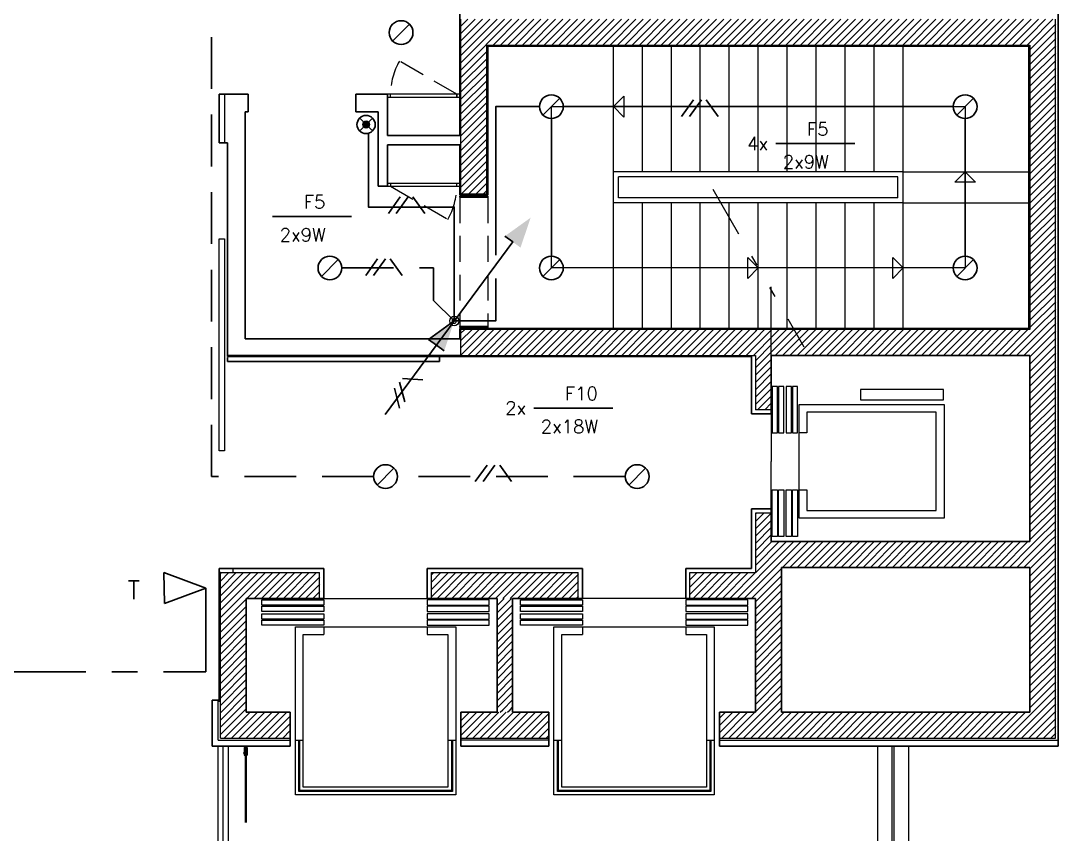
# Model space of a CAD drawing. Extents: x 21.2 to 81.9, y 10.7 to 70.
# Drawn here: x 71.82 to 81.85, y 51.03 to 58.9 of the extents above; entities that cross this region are included whole.
import ezdxf

# ---------------------------------------------------------------- set-up
doc = ezdxf.new("R2010")
doc.units = 0
doc.header["$MEASUREMENT"] = 0
for name, pattern in [('1st floor plan$0$Divide', [1.25, 0.5, -0.25, 0, -0.25, 0, -0.25]), ('1st floor plan$0$Hidden', [0.375, 0.25, -0.125]), ('Center', [2, 1.25, -0.25, 0.25, -0.25]), ('Dashed', [0.75, 0.5, -0.25]), ('Default', [0]), ('Solid', [0])]:
    doc.linetypes.add(name, pattern=pattern)
for name, color, linetype in [('1st floor plan$0$1FIN', 15, 'Continuous'), ('1st floor plan$0$2FIN', 7, 'Continuous'), ('1st floor plan$0$ESTR', 92, 'Continuous'), ('1st floor plan$0$Hatch', 15, 'Continuous'), ('IE003', 7, 'Continuous'), ('Xref_Plan', 7, 'Continuous')]:
    doc.layers.add(name, color=color, linetype=linetype)
doc.layers.add('1st floor plan$0$Partitions', color=7, linetype='Continuous', lineweight=30)
doc.layers.add('Illumination', color=30, linetype='Solid', lineweight=30)
doc.styles.add('Default', font='SIMPLEX.shx', dxfattribs={"height": 0.175})
doc.styles.add('Roman Simplex', font='romans', dxfattribs={"height": 1.5})

# ---------------------------------------------------------------- blocks, each defined once
blk = doc.blocks.new('3')
at = {"layer": 'Illumination', "color": 7}
for p, q in [((-49, -68), (66, 92)), ((28, -68), (143, 92)), ((304, -68), (189, 92))]:
    blk.add_line(p, q, dxfattribs=at)
blk = doc.blocks.new('Bola')
at = {"layer": 'IE003', "color": 7, "linetype": 'Default', "const_width": 0.2}
blk.add_lwpolyline([(-0.1, 0, 1), (0.1, 0, 1)], format="xyb", close=True, dxfattribs=at)
at = {"layer": 'IE003', "color": 7, "linetype": 'Default'}
blk.add_circle((0, 0), 0.2, dxfattribs=at)
blk = doc.blocks.new('*X18')
at = {"color": 0, "linetype": 'ByBlock'}
for p, q in [((1.136, 6.863), (1.329, 7.057)), ((1.136, 6.934), (1.259, 7.057)), ((1.136, 7.005), (1.188, 7.057)), ((1.136, 6.792), (1.386, 7.042)), ((1.136, 6.722), (1.386, 6.972)), ((1.136, 6.651), (1.386, 6.901)), ((1.136, 6.58), (1.386, 6.83)), ((1.136, 6.51), (1.386, 6.76)), ((1.136, 6.439), (1.386, 6.689)), ((1.136, 6.368), (1.386, 6.618)), ((1.136, 6.297), (1.386, 6.547)), ((1.136, 6.227), (1.386, 6.477)), ((1.136, 6.156), (1.386, 6.406)), ((1.136, 6.085), (1.386, 6.335)), ((1.136, 6.015), (1.386, 6.265)), ((1.136, 5.944), (1.386, 6.194)), ((1.136, 5.873), (1.386, 6.123)), ((1.136, 5.803), (1.386, 6.053)), ((1.136, 5.732), (1.386, 5.982)), ((1.136, 5.661), (1.386, 5.911)), ((1.136, 5.59), (1.386, 5.84)), ((1.136, 5.52), (1.386, 5.77)), ((1.136, 5.449), (1.386, 5.699)), ((1.136, 5.378), (1.386, 5.628)), ((1.136, 5.308), (1.386, 5.558)), ((1.136, 5.237), (1.386, 5.487)), ((1.136, 5.166), (1.386, 5.416)), ((1.197, 5.157), (1.386, 5.345)), ((1.268, 5.157), (1.386, 5.275)), ((1.339, 5.157), (1.386, 5.204))]:
    blk.add_line(p, q, dxfattribs=at)
blk = doc.blocks.new('*X20')
at = {"color": 0, "linetype": 'ByBlock'}
for p, q in [((-1.514, 6.264), (-1.271, 6.507)), ((-1.514, 6.334), (-1.342, 6.507)), ((-1.514, 6.405), (-1.413, 6.507)), ((-1.514, 6.476), (-1.483, 6.507)), ((-1.514, 6.193), (-1.264, 6.443)), ((-1.514, 6.122), (-1.264, 6.372)), ((-1.514, 6.052), (-1.264, 6.302)), ((-1.514, 5.981), (-1.264, 6.231)), ((-1.514, 5.91), (-1.264, 6.16)), ((-1.514, 5.84), (-1.264, 6.09)), ((-1.514, 5.769), (-1.264, 6.019)), ((-1.514, 5.698), (-1.264, 5.948)), ((-1.514, 5.627), (-1.264, 5.877)), ((-1.514, 5.557), (-1.264, 5.807)), ((-1.514, 5.486), (-1.264, 5.736)), ((-1.514, 5.415), (-1.264, 5.665)), ((-1.452, 5.407), (-1.264, 5.595)), ((-1.381, 5.407), (-1.264, 5.524)), ((-1.311, 5.407), (-1.264, 5.453))]:
    blk.add_line(p, q, dxfattribs=at)
blk = doc.blocks.new('*X47')
at = {"color": 0}
for p, q in [((54.055, -5.981), (54.153, -5.981)), ((53.955, -6.081), (54.167, -6.081)), ((54.005, -6.031), (54.203, -6.031)), ((53.855, -6.181), (54.067, -6.181)), ((53.905, -6.131), (54.117, -6.131)), ((53.755, -6.281), (53.967, -6.281)), ((53.805, -6.231), (54.017, -6.231)), ((53.655, -6.381), (53.867, -6.381)), ((53.705, -6.331), (53.917, -6.331)), ((53.555, -6.481), (53.767, -6.481)), ((53.605, -6.431), (53.817, -6.431)), ((53.455, -6.581), (53.667, -6.581)), ((53.505, -6.531), (53.717, -6.531)), ((53.355, -6.681), (53.567, -6.681)), ((53.405, -6.631), (53.617, -6.631)), ((53.347, -6.731), (53.382, -6.731)), ((53.382, -6.731), (53.517, -6.731)), ((53.397, -6.781), (53.432, -6.781)), ((53.432, -6.781), (53.467, -6.781))]:
    blk.add_line(p, q, dxfattribs=at)
blk = doc.blocks.new('*X23')
at = {"color": 0, "linetype": 'ByBlock'}
for p, q in [((-6.689, 6.321), (-6.254, 6.757)), ((-6.689, 6.392), (-6.324, 6.757)), ((-6.689, 6.463), (-6.395, 6.757)), ((-6.689, 6.533), (-6.466, 6.757)), ((-6.689, 6.604), (-6.537, 6.757)), ((-6.689, 6.675), (-6.607, 6.757)), ((-6.689, 6.746), (-6.678, 6.757)), ((-6.433, 6.507), (-6.183, 6.757)), ((-6.362, 6.507), (-6.112, 6.757)), ((-6.292, 6.507), (-6.042, 6.757)), ((-6.221, 6.507), (-5.971, 6.757)), ((-6.15, 6.507), (-5.9, 6.757)), ((-6.08, 6.507), (-5.83, 6.757)), ((-6.009, 6.507), (-5.759, 6.757)), ((-4.649, 6.523), (-4.415, 6.757)), ((-4.649, 6.594), (-4.486, 6.757)), ((-4.649, 6.664), (-4.557, 6.757)), ((-4.649, 6.735), (-4.627, 6.757)), ((-4.595, 6.507), (-4.345, 6.757)), ((-4.524, 6.507), (-4.274, 6.757)), ((-4.453, 6.507), (-4.203, 6.757)), ((-4.382, 6.507), (-4.132, 6.757)), ((-4.312, 6.507), (-4.062, 6.757)), ((-4.241, 6.507), (-3.991, 6.757)), ((-4.17, 6.507), (-3.92, 6.757)), ((-4.1, 6.507), (-3.85, 6.757)), ((-4.029, 6.507), (-3.779, 6.757)), ((-3.958, 6.507), (-3.708, 6.757)), ((-3.887, 6.507), (-3.637, 6.757)), ((-3.817, 6.507), (-3.567, 6.757)), ((-3.746, 6.507), (-3.496, 6.757)), ((-3.675, 6.507), (-3.425, 6.757)), ((-3.605, 6.507), (-3.355, 6.757)), ((-3.534, 6.507), (-3.284, 6.757)), ((-3.463, 6.507), (-3.229, 6.741)), ((-5.938, 6.507), (-5.729, 6.716)), ((-5.867, 6.507), (-5.729, 6.645)), ((-3.392, 6.507), (-3.229, 6.67)), ((-5.797, 6.507), (-5.729, 6.574)), ((-3.322, 6.507), (-3.229, 6.599)), ((-3.251, 6.507), (-3.229, 6.529)), ((-6.689, 6.251), (-6.439, 6.501)), ((-6.689, 6.18), (-6.439, 6.43)), ((-6.689, 6.109), (-6.439, 6.359)), ((-6.689, 6.039), (-6.439, 6.289)), ((-6.689, 5.968), (-6.439, 6.218)), ((-6.689, 5.897), (-6.439, 6.147)), ((-6.689, 5.826), (-6.439, 6.076)), ((-6.689, 5.756), (-6.439, 6.006)), ((-6.689, 5.685), (-6.439, 5.935)), ((-6.689, 5.614), (-6.439, 5.864)), ((-6.689, 5.544), (-6.439, 5.794)), ((-6.689, 5.473), (-6.439, 5.723)), ((-6.689, 5.402), (-6.439, 5.652)), ((-6.689, 5.331), (-6.439, 5.581)), ((-6.689, 5.261), (-6.439, 5.511)), ((-6.689, 5.19), (-6.439, 5.44)), ((-6.652, 5.157), (-6.402, 5.407)), ((-6.581, 5.157), (-6.331, 5.407)), ((-6.51, 5.157), (-6.26, 5.407)), ((-6.44, 5.157), (-6.19, 5.407)), ((-6.369, 5.157), (-6.119, 5.407)), ((-6.298, 5.157), (-6.048, 5.407)), ((-6.227, 5.157), (-6.014, 5.37)), ((-4.364, 5.394), (-4.351, 5.407)), ((-4.364, 5.323), (-4.28, 5.407)), ((-4.364, 5.252), (-4.21, 5.407)), ((-4.364, 5.182), (-4.139, 5.407)), ((-4.318, 5.157), (-4.068, 5.407)), ((-4.248, 5.157), (-3.998, 5.407)), ((-4.177, 5.157), (-3.927, 5.407)), ((-4.106, 5.157), (-3.856, 5.407)), ((-4.035, 5.157), (-3.785, 5.407)), ((-3.965, 5.157), (-3.715, 5.407)), ((-3.894, 5.157), (-3.644, 5.407)), ((-3.823, 5.157), (-3.573, 5.407)), ((-3.753, 5.157), (-3.514, 5.395)), ((-3.682, 5.157), (-3.514, 5.324)), ((-6.157, 5.157), (-6.014, 5.299)), ((-6.086, 5.157), (-6.014, 5.229)), ((-3.611, 5.157), (-3.514, 5.254)), ((-6.015, 5.157), (-6.014, 5.158)), ((-3.54, 5.157), (-3.514, 5.183))]:
    blk.add_line(p, q, dxfattribs=at)
blk = doc.blocks.new('*X19')
at = {"color": 0, "linetype": 'ByBlock'}
for p, q in [((-1.864, 5.207), (-1.664, 5.407)), ((-1.864, 5.277), (-1.735, 5.407)), ((-1.864, 5.348), (-1.805, 5.407)), ((-1.843, 5.157), (-1.593, 5.407)), ((-1.773, 5.157), (-1.523, 5.407)), ((-1.702, 5.157), (-1.452, 5.407)), ((-1.631, 5.157), (-1.381, 5.407)), ((-1.561, 5.157), (-1.311, 5.407)), ((-1.49, 5.157), (-1.24, 5.407)), ((-1.419, 5.157), (-1.169, 5.407)), ((-1.348, 5.157), (-1.098, 5.407)), ((-1.278, 5.157), (-1.028, 5.407)), ((-1.207, 5.157), (-0.957, 5.407)), ((-1.136, 5.157), (-0.886, 5.407)), ((-1.066, 5.157), (-0.816, 5.407)), ((-0.995, 5.157), (-0.745, 5.407)), ((-0.924, 5.157), (-0.674, 5.407)), ((-0.853, 5.157), (-0.603, 5.407)), ((-0.783, 5.157), (-0.533, 5.407)), ((-0.712, 5.157), (-0.462, 5.407)), ((-0.641, 5.157), (-0.391, 5.407)), ((-0.571, 5.157), (-0.321, 5.407)), ((-0.5, 5.157), (-0.25, 5.407)), ((-0.429, 5.157), (-0.179, 5.407)), ((-0.358, 5.157), (-0.108, 5.407)), ((-0.288, 5.157), (-0.038, 5.407)), ((-0.217, 5.157), (0.033, 5.407)), ((-0.146, 5.157), (0.104, 5.407)), ((-0.076, 5.157), (0.174, 5.407)), ((-0.005, 5.157), (0.245, 5.407)), ((0.066, 5.157), (0.316, 5.407)), ((0.137, 5.157), (0.387, 5.407)), ((0.207, 5.157), (0.457, 5.407)), ((0.278, 5.157), (0.528, 5.407)), ((0.349, 5.157), (0.599, 5.407)), ((0.419, 5.157), (0.669, 5.407)), ((0.49, 5.157), (0.74, 5.407)), ((0.561, 5.157), (0.811, 5.407)), ((0.632, 5.157), (0.882, 5.407)), ((0.702, 5.157), (0.952, 5.407)), ((0.773, 5.157), (1.023, 5.407)), ((0.844, 5.157), (1.094, 5.407)), ((0.914, 5.157), (1.136, 5.378)), ((0.985, 5.157), (1.136, 5.308)), ((1.056, 5.157), (1.136, 5.237)), ((1.126, 5.157), (1.136, 5.166))]:
    blk.add_line(p, q, dxfattribs=at)
blk = doc.blocks.new('*X15')
at = {"color": 0, "linetype": 'ByBlock'}
for p, q in [((-4.364, 11.616), (-3.874, 12.107)), ((-4.364, 11.687), (-3.944, 12.107)), ((-4.364, 11.758), (-4.015, 12.107)), ((-4.364, 11.828), (-4.086, 12.107)), ((-4.364, 11.899), (-4.156, 12.107)), ((-4.364, 11.97), (-4.227, 12.107)), ((-4.364, 12.04), (-4.298, 12.107)), ((-4.053, 11.857), (-3.803, 12.107)), ((-3.982, 11.857), (-3.732, 12.107)), ((-3.911, 11.857), (-3.661, 12.107)), ((-3.841, 11.857), (-3.591, 12.107)), ((-3.77, 11.857), (-3.52, 12.107)), ((-3.699, 11.857), (-3.449, 12.107)), ((-3.629, 11.857), (-3.379, 12.107)), ((-3.558, 11.857), (-3.308, 12.107)), ((-3.487, 11.857), (-3.237, 12.107)), ((-3.417, 11.857), (-3.167, 12.107)), ((-3.346, 11.857), (-3.096, 12.107)), ((-3.275, 11.857), (-3.025, 12.107)), ((-3.204, 11.857), (-2.954, 12.107)), ((-3.134, 11.857), (-2.884, 12.107)), ((-3.063, 11.857), (-2.813, 12.107)), ((-2.992, 11.857), (-2.742, 12.107)), ((-2.922, 11.857), (-2.672, 12.107)), ((-2.851, 11.857), (-2.601, 12.107)), ((-2.78, 11.857), (-2.53, 12.107)), ((-2.709, 11.857), (-2.459, 12.107)), ((-2.639, 11.857), (-2.389, 12.107)), ((-2.568, 11.857), (-2.318, 12.107)), ((-2.497, 11.857), (-2.247, 12.107)), ((-2.427, 11.857), (-2.177, 12.107)), ((-2.356, 11.857), (-2.106, 12.107)), ((-2.285, 11.857), (-2.035, 12.107)), ((-2.214, 11.857), (-1.964, 12.107)), ((-2.144, 11.857), (-1.894, 12.107)), ((-2.073, 11.857), (-1.823, 12.107)), ((-2.002, 11.857), (-1.752, 12.107)), ((-1.932, 11.857), (-1.682, 12.107)), ((-1.861, 11.857), (-1.611, 12.107)), ((-1.79, 11.857), (-1.54, 12.107)), ((-1.719, 11.857), (-1.469, 12.107)), ((-1.649, 11.857), (-1.399, 12.107)), ((-1.578, 11.857), (-1.328, 12.107)), ((-1.507, 11.857), (-1.257, 12.107)), ((-1.437, 11.857), (-1.187, 12.107)), ((-1.366, 11.857), (-1.116, 12.107)), ((-1.295, 11.857), (-1.045, 12.107)), ((-1.224, 11.857), (-0.974, 12.107)), ((-1.154, 11.857), (-0.904, 12.107)), ((-1.083, 11.857), (-0.833, 12.107)), ((-1.012, 11.857), (-0.762, 12.107)), ((-0.942, 11.857), (-0.692, 12.107)), ((-0.871, 11.857), (-0.621, 12.107)), ((-0.8, 11.857), (-0.55, 12.107)), ((-0.73, 11.857), (-0.48, 12.107)), ((-0.659, 11.857), (-0.409, 12.107)), ((-0.588, 11.857), (-0.338, 12.107)), ((-0.517, 11.857), (-0.267, 12.107)), ((-0.447, 11.857), (-0.197, 12.107)), ((-0.376, 11.857), (-0.126, 12.107)), ((-0.305, 11.857), (-0.055, 12.107)), ((-0.235, 11.857), (0.015, 12.107)), ((-0.164, 11.857), (0.086, 12.107)), ((-0.093, 11.857), (0.157, 12.107)), ((-0.022, 11.857), (0.228, 12.107)), ((0.048, 11.857), (0.298, 12.107)), ((0.119, 11.857), (0.369, 12.107)), ((0.19, 11.857), (0.44, 12.107)), ((0.26, 11.857), (0.51, 12.107)), ((0.331, 11.857), (0.581, 12.107)), ((0.402, 11.857), (0.652, 12.107)), ((0.473, 11.857), (0.723, 12.107)), ((0.543, 11.857), (0.793, 12.107)), ((0.614, 11.857), (0.864, 12.107)), ((0.685, 11.857), (0.935, 12.107)), ((0.755, 11.857), (1.005, 12.107)), ((0.826, 11.857), (1.076, 12.107)), ((0.897, 11.857), (1.136, 12.096)), ((0.968, 11.857), (1.136, 12.025)), ((1.038, 11.857), (1.136, 11.954)), ((1.109, 11.857), (1.136, 11.884)), ((-4.364, 11.545), (-4.114, 11.795)), ((-4.364, 11.475), (-4.114, 11.725)), ((-4.364, 11.404), (-4.114, 11.654)), ((-4.364, 11.333), (-4.114, 11.583)), ((-4.364, 11.263), (-4.114, 11.513)), ((-4.364, 11.192), (-4.114, 11.442)), ((-4.364, 11.121), (-4.114, 11.371)), ((-4.364, 11.051), (-4.114, 11.301)), ((-4.364, 10.98), (-4.114, 11.23)), ((-4.364, 10.909), (-4.114, 11.159)), ((-4.364, 10.838), (-4.114, 11.088)), ((-4.364, 10.768), (-4.114, 11.018)), ((-4.364, 10.697), (-4.114, 10.947)), ((-4.364, 10.626), (-4.114, 10.876)), ((-4.364, 10.556), (-4.114, 10.806)), ((-4.364, 10.485), (-4.114, 10.735)), ((-4.362, 10.417), (-4.114, 10.664)), ((-4.291, 10.417), (-4.114, 10.593)), ((-4.22, 10.417), (-4.114, 10.523)), ((-4.149, 10.417), (-4.114, 10.452))]:
    blk.add_line(p, q, dxfattribs=at)
blk = doc.blocks.new('*X13')
at = {"color": 0, "linetype": 'ByBlock'}
for p, q in [((-4.364, 8.858), (-4.116, 9.107)), ((-4.364, 8.929), (-4.187, 9.107)), ((-4.364, 9), (-4.257, 9.107)), ((-4.364, 9.071), (-4.328, 9.107)), ((-4.295, 8.857), (-4.045, 9.107)), ((-4.224, 8.857), (-3.974, 9.107)), ((-4.154, 8.857), (-3.904, 9.107)), ((-4.083, 8.857), (-3.833, 9.107)), ((-4.012, 8.857), (-3.762, 9.107)), ((-3.942, 8.857), (-3.692, 9.107)), ((-3.871, 8.857), (-3.621, 9.107)), ((-3.8, 8.857), (-3.55, 9.107)), ((-3.73, 8.857), (-3.48, 9.107)), ((-3.659, 8.857), (-3.409, 9.107)), ((-3.588, 8.857), (-3.338, 9.107)), ((-3.517, 8.857), (-3.267, 9.107)), ((-3.447, 8.857), (-3.197, 9.107)), ((-3.376, 8.857), (-3.126, 9.107)), ((-3.305, 8.857), (-3.055, 9.107)), ((-3.235, 8.857), (-2.985, 9.107)), ((-3.164, 8.857), (-2.914, 9.107)), ((-3.093, 8.857), (-2.843, 9.107)), ((-3.022, 8.857), (-2.772, 9.107)), ((-2.952, 8.857), (-2.702, 9.107)), ((-2.881, 8.857), (-2.631, 9.107)), ((-2.81, 8.857), (-2.56, 9.107)), ((-2.74, 8.857), (-2.49, 9.107)), ((-2.669, 8.857), (-2.419, 9.107)), ((-2.598, 8.857), (-2.348, 9.107)), ((-2.527, 8.857), (-2.277, 9.107)), ((-2.457, 8.857), (-2.207, 9.107)), ((-2.386, 8.857), (-2.136, 9.107)), ((-2.315, 8.857), (-2.065, 9.107)), ((-2.245, 8.857), (-1.995, 9.107)), ((-2.174, 8.857), (-1.924, 9.107)), ((-2.103, 8.857), (-1.853, 9.107)), ((-2.032, 8.857), (-1.782, 9.107)), ((-1.962, 8.857), (-1.712, 9.107)), ((-1.891, 8.857), (-1.641, 9.107)), ((-1.82, 8.857), (-1.57, 9.107)), ((-1.75, 8.857), (-1.514, 9.092)), ((-1.679, 8.857), (-1.514, 9.021)), ((-1.608, 8.857), (-1.514, 8.951)), ((-1.537, 8.857), (-1.514, 8.88))]:
    blk.add_line(p, q, dxfattribs=at)
blk = doc.blocks.new('*X16')
at = {"color": 0, "linetype": 'ByBlock'}
for p, q in [((1.136, 11.884), (1.359, 12.107)), ((1.136, 11.954), (1.288, 12.107)), ((1.136, 12.025), (1.218, 12.107)), ((1.136, 12.096), (1.147, 12.107)), ((1.136, 11.813), (1.386, 12.063)), ((1.136, 11.742), (1.386, 11.992)), ((1.136, 11.671), (1.386, 11.921)), ((1.136, 11.601), (1.386, 11.851)), ((1.136, 11.53), (1.386, 11.78)), ((1.136, 11.459), (1.386, 11.709)), ((1.136, 11.389), (1.386, 11.639)), ((1.136, 11.318), (1.386, 11.568)), ((1.136, 11.247), (1.386, 11.497)), ((1.136, 11.177), (1.386, 11.427)), ((1.136, 11.106), (1.386, 11.356)), ((1.136, 11.035), (1.386, 11.285)), ((1.136, 10.964), (1.386, 11.214)), ((1.136, 10.894), (1.386, 11.144)), ((1.136, 10.823), (1.386, 11.073)), ((1.136, 10.752), (1.386, 11.002)), ((1.136, 10.682), (1.386, 10.932)), ((1.136, 10.611), (1.386, 10.861)), ((1.136, 10.54), (1.386, 10.79)), ((1.136, 10.469), (1.386, 10.719)), ((1.136, 10.399), (1.386, 10.649)), ((1.136, 10.328), (1.386, 10.578)), ((1.136, 10.257), (1.386, 10.507)), ((1.136, 10.187), (1.386, 10.437)), ((1.136, 10.116), (1.386, 10.366)), ((1.136, 10.045), (1.386, 10.295)), ((1.136, 9.974), (1.386, 10.224)), ((1.136, 9.904), (1.386, 10.154)), ((1.136, 9.833), (1.386, 10.083)), ((1.136, 9.762), (1.386, 10.012)), ((1.136, 9.692), (1.386, 9.942)), ((1.136, 9.621), (1.386, 9.871)), ((1.136, 9.55), (1.386, 9.8)), ((1.136, 9.479), (1.386, 9.729)), ((1.136, 9.409), (1.386, 9.659)), ((1.136, 9.338), (1.386, 9.588)), ((1.136, 9.267), (1.386, 9.517)), ((1.136, 9.197), (1.386, 9.447)), ((1.136, 9.126), (1.386, 9.376)), ((1.197, 9.117), (1.386, 9.305)), ((1.268, 9.117), (1.386, 9.234)), ((1.339, 9.117), (1.386, 9.164))]:
    blk.add_line(p, q, dxfattribs=at)
blk = doc.blocks.new('*X14')
at = {"color": 0, "linetype": 'ByBlock'}
for p, q in [((-1.364, 8.889), (-1.146, 9.107)), ((-1.364, 8.959), (-1.217, 9.107)), ((-1.364, 9.03), (-1.287, 9.107)), ((-1.364, 9.101), (-1.358, 9.107)), ((-1.325, 8.857), (-1.075, 9.107)), ((-1.255, 8.857), (-1.005, 9.107)), ((-1.184, 8.857), (-0.934, 9.107)), ((-1.113, 8.857), (-0.863, 9.107)), ((-1.042, 8.857), (-0.792, 9.107)), ((-0.972, 8.857), (-0.722, 9.107)), ((-0.901, 8.857), (-0.651, 9.107)), ((-0.83, 8.857), (-0.58, 9.107)), ((-0.76, 8.857), (-0.51, 9.107)), ((-0.689, 8.857), (-0.439, 9.107)), ((-0.618, 8.857), (-0.368, 9.107)), ((-0.548, 8.857), (-0.298, 9.107)), ((-0.477, 8.857), (-0.227, 9.107)), ((-0.406, 8.857), (-0.156, 9.107)), ((-0.335, 8.857), (-0.085, 9.107)), ((-0.265, 8.857), (-0.015, 9.107)), ((-0.194, 8.857), (0.056, 9.107)), ((-0.123, 8.857), (0.127, 9.107)), ((-0.053, 8.857), (0.197, 9.107)), ((0.018, 8.857), (0.268, 9.107)), ((0.089, 8.857), (0.339, 9.107)), ((0.16, 8.857), (0.41, 9.107)), ((0.23, 8.857), (0.48, 9.107)), ((0.301, 8.857), (0.551, 9.107)), ((0.372, 8.857), (0.622, 9.107)), ((0.442, 8.857), (0.692, 9.107)), ((0.513, 8.857), (0.763, 9.107)), ((0.584, 8.857), (0.834, 9.107)), ((0.655, 8.857), (0.905, 9.107)), ((0.725, 8.857), (0.975, 9.107)), ((0.796, 8.857), (1.046, 9.107)), ((0.867, 8.857), (1.117, 9.107)), ((0.937, 8.857), (1.136, 9.055)), ((1.008, 8.857), (1.136, 8.984)), ((1.079, 8.857), (1.136, 8.914))]:
    blk.add_line(p, q, dxfattribs=at)
blk = doc.blocks.new('*X22')
at = {"color": 0, "linetype": 'ByBlock'}
for p, q in [((-1.264, 6.867), (-1.075, 7.057)), ((-1.264, 6.938), (-1.145, 7.057)), ((-1.264, 7.009), (-1.216, 7.057)), ((-1.254, 6.807), (-1.004, 7.057)), ((-1.183, 6.807), (-0.933, 7.057)), ((-1.113, 6.807), (-0.863, 7.057)), ((-1.042, 6.807), (-0.792, 7.057)), ((-0.971, 6.807), (-0.721, 7.057)), ((-0.9, 6.807), (-0.65, 7.057)), ((-0.83, 6.807), (-0.58, 7.057)), ((-0.759, 6.807), (-0.509, 7.057)), ((-0.688, 6.807), (-0.438, 7.057)), ((-0.618, 6.807), (-0.368, 7.057)), ((-0.547, 6.807), (-0.297, 7.057)), ((-0.476, 6.807), (-0.226, 7.057)), ((-0.405, 6.807), (-0.155, 7.057)), ((-0.335, 6.807), (-0.085, 7.057)), ((-0.264, 6.807), (-0.014, 7.057)), ((-0.193, 6.807), (0.057, 7.057)), ((-0.123, 6.807), (0.127, 7.057)), ((-0.052, 6.807), (0.198, 7.057)), ((0.019, 6.807), (0.269, 7.057)), ((0.089, 6.807), (0.339, 7.057)), ((0.16, 6.807), (0.41, 7.057)), ((0.231, 6.807), (0.481, 7.057)), ((0.302, 6.807), (0.552, 7.057)), ((0.372, 6.807), (0.622, 7.057)), ((0.443, 6.807), (0.693, 7.057)), ((0.514, 6.807), (0.764, 7.057)), ((0.584, 6.807), (0.834, 7.057)), ((0.655, 6.807), (0.905, 7.057)), ((0.726, 6.807), (0.976, 7.057)), ((0.797, 6.807), (1.047, 7.057)), ((0.867, 6.807), (1.117, 7.057)), ((0.938, 6.807), (1.136, 7.005)), ((1.009, 6.807), (1.136, 6.934)), ((1.079, 6.807), (1.136, 6.863))]:
    blk.add_line(p, q, dxfattribs=at)
blk = doc.blocks.new('*X21')
at = {"color": 0, "linetype": 'ByBlock'}
for p, q in [((-1.514, 7.183), (-1.365, 7.332)), ((-1.514, 7.254), (-1.436, 7.332)), ((-1.514, 7.324), (-1.507, 7.332)), ((-1.514, 7.112), (-1.364, 7.262)), ((-1.514, 7.042), (-1.364, 7.192)), ((-1.514, 6.971), (-1.364, 7.121)), ((-1.514, 6.9), (-1.358, 7.057)), ((-1.514, 6.829), (-1.287, 7.057)), ((-1.695, 6.507), (-1.264, 6.938)), ((-1.514, 6.759), (-1.264, 7.009)), ((-1.625, 6.507), (-1.264, 6.867)), ((-2.149, 6.548), (-1.94, 6.757)), ((-2.149, 6.619), (-2.011, 6.757)), ((-2.149, 6.689), (-2.082, 6.757)), ((-2.12, 6.507), (-1.87, 6.757)), ((-2.049, 6.507), (-1.799, 6.757)), ((-1.978, 6.507), (-1.728, 6.757)), ((-1.908, 6.507), (-1.658, 6.757)), ((-1.837, 6.507), (-1.587, 6.757)), ((-1.766, 6.507), (-1.516, 6.757)), ((-1.554, 6.507), (-1.264, 6.797)), ((-1.483, 6.507), (-1.264, 6.726)), ((-1.413, 6.507), (-1.264, 6.655)), ((-1.342, 6.507), (-1.264, 6.584)), ((-1.271, 6.507), (-1.264, 6.514))]:
    blk.add_line(p, q, dxfattribs=at)
blk = doc.blocks.new('*X12')
at = {"color": 0, "linetype": 'ByBlock'}
for p, q in [((-1.514, 9.021), (-1.429, 9.107)), ((-1.514, 9.092), (-1.5, 9.107)), ((-1.514, 8.951), (-1.364, 9.101)), ((-1.514, 8.88), (-1.364, 9.03)), ((-1.514, 8.809), (-1.364, 8.959)), ((-1.514, 8.739), (-1.364, 8.889)), ((-1.514, 8.668), (-1.364, 8.818)), ((-1.514, 8.597), (-1.364, 8.747)), ((-1.514, 8.527), (-1.364, 8.677)), ((-1.514, 8.456), (-1.364, 8.606)), ((-1.514, 8.385), (-1.364, 8.535)), ((-1.497, 8.332), (-1.364, 8.464)), ((-1.426, 8.332), (-1.364, 8.394))]:
    blk.add_line(p, q, dxfattribs=at)
blk = doc.blocks.new('*X17')
at = {"color": 0, "linetype": 'ByBlock'}
for p, q in [((1.136, 8.914), (1.339, 9.117)), ((1.136, 8.984), (1.268, 9.117)), ((1.136, 9.055), (1.197, 9.117)), ((1.136, 8.843), (1.386, 9.093)), ((1.136, 8.772), (1.386, 9.022)), ((1.136, 8.702), (1.386, 8.952)), ((1.136, 8.631), (1.386, 8.881)), ((1.136, 8.56), (1.386, 8.81)), ((1.136, 8.49), (1.386, 8.74)), ((1.136, 8.419), (1.386, 8.669)), ((1.136, 8.348), (1.386, 8.598)), ((1.136, 8.277), (1.386, 8.527)), ((1.136, 8.207), (1.386, 8.457)), ((1.136, 8.136), (1.386, 8.386)), ((1.136, 8.065), (1.386, 8.315)), ((1.136, 7.995), (1.386, 8.245)), ((1.136, 7.924), (1.386, 8.174)), ((1.136, 7.853), (1.386, 8.103)), ((1.136, 7.782), (1.386, 8.032)), ((1.136, 7.712), (1.386, 7.962)), ((1.136, 7.641), (1.386, 7.891)), ((1.136, 7.57), (1.386, 7.82)), ((1.136, 7.5), (1.386, 7.75)), ((1.136, 7.429), (1.386, 7.679)), ((1.136, 7.358), (1.386, 7.608)), ((1.136, 7.287), (1.386, 7.537)), ((1.136, 7.217), (1.386, 7.467)), ((1.136, 7.146), (1.386, 7.396)), ((1.136, 7.075), (1.386, 7.325)), ((1.188, 7.057), (1.386, 7.255)), ((1.259, 7.057), (1.386, 7.184)), ((1.329, 7.057), (1.386, 7.113))]:
    blk.add_line(p, q, dxfattribs=at)
blk = doc.blocks.new('1st floor plan')
at = {"layer": '1st floor plan$0$1FIN', "linetype": '1st floor plan$0$Hidden'}
for p, q in [((76.036, 58.187), (75.482, 58.507)), ((75.396, 57.297), (75.951, 56.977)), ((76.066, 57.192), (76.066, 55.942)), ((76.336, 57.192), (76.336, 55.942))]:
    blk.add_line(p, q, dxfattribs=at)
at = {"layer": '1st floor plan$0$1FIN'}
for p, q in [((76.336, 57.212), (76.066, 57.212)), ((76.336, 57.202), (76.066, 57.202)), ((76.336, 55.932), (76.066, 55.932)), ((76.336, 55.922), (76.066, 55.922)), ((74.151, 53.247), (74.151, 53.297)), ((74.151, 53.297), (74.751, 53.297)), ((74.751, 53.297), (74.751, 53.247)), ((75.751, 53.297), (75.751, 53.247)), ((76.351, 53.297), (75.751, 53.297)), ((76.351, 53.247), (76.351, 53.297)), ((76.651, 53.247), (76.651, 53.297)), ((76.651, 53.297), (77.251, 53.297)), ((77.251, 53.297), (77.251, 53.247)), ((78.251, 53.297), (78.251, 53.247)), ((78.851, 53.297), (78.251, 53.297)), ((78.851, 53.247), (78.851, 53.297)), ((74.751, 53.247), (74.151, 53.247)), ((74.151, 53.187), (74.151, 53.237)), ((74.151, 53.237), (74.751, 53.237)), ((74.751, 53.187), (74.151, 53.187)), ((74.151, 53.112), (74.151, 53.162)), ((74.151, 53.162), (74.751, 53.162)), ((74.751, 53.237), (74.751, 53.187)), ((74.751, 53.162), (74.751, 53.112)), ((75.751, 53.247), (76.351, 53.247)), ((75.751, 53.237), (75.751, 53.187)), ((76.351, 53.237), (75.751, 53.237)), ((75.751, 53.187), (76.351, 53.187)), ((75.751, 53.162), (75.751, 53.112)), ((76.351, 53.162), (75.751, 53.162)), ((76.351, 53.187), (76.351, 53.237)), ((76.351, 53.112), (76.351, 53.162)), ((77.251, 53.247), (76.651, 53.247)), ((76.651, 53.237), (77.251, 53.237)), ((76.651, 53.187), (76.651, 53.237)), ((77.251, 53.187), (76.651, 53.187)), ((76.651, 53.162), (77.251, 53.162)), ((76.651, 53.112), (76.651, 53.162)), ((77.251, 53.237), (77.251, 53.187)), ((77.251, 53.162), (77.251, 53.112)), ((78.251, 53.247), (78.851, 53.247)), ((78.251, 53.237), (78.251, 53.187)), ((78.851, 53.237), (78.251, 53.237)), ((78.251, 53.187), (78.851, 53.187)), ((78.251, 53.162), (78.251, 53.112)), ((78.851, 53.162), (78.251, 53.162)), ((78.851, 53.187), (78.851, 53.237)), ((78.851, 53.112), (78.851, 53.162)), ((74.751, 53.112), (74.151, 53.112)), ((74.151, 53.052), (74.151, 53.102)), ((74.151, 53.102), (74.751, 53.102)), ((74.751, 53.102), (74.751, 53.052)), ((75.751, 53.112), (76.351, 53.112)), ((75.751, 53.102), (75.751, 53.052)), ((76.351, 53.102), (75.751, 53.102)), ((76.351, 53.052), (76.351, 53.102)), ((77.251, 53.112), (76.651, 53.112)), ((76.651, 53.102), (77.251, 53.102)), ((76.651, 53.052), (76.651, 53.102)), ((77.251, 53.102), (77.251, 53.052)), ((78.251, 53.112), (78.851, 53.112)), ((78.251, 53.102), (78.251, 53.052)), ((78.851, 53.102), (78.251, 53.102)), ((78.851, 53.052), (78.851, 53.102)), ((74.751, 53.052), (74.151, 53.052)), ((75.751, 53.052), (76.351, 53.052)), ((77.251, 53.052), (76.651, 53.052)), ((78.251, 53.052), (78.851, 53.052)), ((74.509, 51.445), (74.509, 51.937)), ((74.519, 51.455), (74.519, 51.937)), ((75.984, 51.937), (75.984, 51.455)), ((75.994, 51.937), (75.994, 51.445)), ((77.009, 51.445), (77.009, 51.937)), ((77.019, 51.455), (77.019, 51.937)), ((78.484, 51.937), (78.484, 51.455)), ((78.494, 51.937), (78.494, 51.445)), ((75.994, 51.445), (74.509, 51.445)), ((75.984, 51.455), (74.519, 51.455)), ((78.494, 51.445), (77.009, 51.445)), ((78.484, 51.455), (77.019, 51.455))]:
    blk.add_line(p, q, dxfattribs=at)
at = {"layer": '1st floor plan$0$1FIN', "linetype": '1st floor plan$0$Hidden'}
for centre, start, end in [((76.036, 58.187), 150, 180), ((75.396, 57.297), 330, 360)]:
    blk.add_arc(centre, 0.64, start, end, dxfattribs=at)
at = {"layer": '1st floor plan$0$2FIN'}
for p, q in [((77.551, 57.437), (77.551, 58.652)), ((77.831, 57.437), (77.831, 58.652)), ((78.111, 57.437), (78.111, 58.652)), ((78.391, 57.437), (78.391, 58.652)), ((78.671, 57.437), (78.671, 58.652)), ((78.951, 57.437), (78.951, 58.652)), ((79.231, 57.437), (79.231, 58.652)), ((79.511, 57.437), (79.511, 58.652)), ((79.791, 57.437), (79.791, 58.652)), ((80.071, 57.437), (80.071, 58.652)), ((80.351, 57.437), (80.351, 58.652)), ((73.791, 58.187), (73.791, 57.726)), ((76.066, 58.187), (75.366, 58.187)), ((75.396, 58.157), (75.396, 58.187)), ((76.036, 58.157), (76.036, 58.187)), ((76.036, 58.187), (76.036, 58.157)), ((76.066, 58.157), (75.366, 58.157)), ((77.551, 58.067), (77.651, 58.167)), ((77.651, 58.167), (77.651, 57.967)), ((77.551, 58.067), (77.651, 57.967)), ((80.351, 57.437), (77.551, 57.437)), ((77.551, 55.922), (77.551, 57.437)), ((80.301, 57.387), (77.601, 57.387)), ((77.601, 57.187), (77.601, 57.387)), ((80.301, 57.187), (80.301, 57.387)), ((80.351, 57.437), (81.566, 57.437)), ((80.351, 57.137), (80.351, 57.437)), ((80.951, 57.437), (80.851, 57.337)), ((80.951, 57.437), (81.051, 57.337)), ((75.366, 57.327), (76.066, 57.327)), ((75.366, 57.297), (76.066, 57.297)), ((75.396, 57.327), (75.396, 57.297)), ((76.036, 57.297), (76.036, 57.327)), ((81.051, 57.337), (80.851, 57.337)), ((80.301, 57.187), (77.601, 57.187)), ((80.351, 57.137), (77.551, 57.137)), ((77.831, 55.922), (77.831, 57.137)), ((78.111, 55.922), (78.111, 57.137)), ((78.391, 55.922), (78.391, 57.137)), ((78.671, 55.922), (78.671, 57.137)), ((78.951, 55.922), (78.951, 57.137)), ((79.231, 55.922), (79.231, 57.137)), ((79.511, 55.922), (79.511, 57.137)), ((79.791, 55.922), (79.791, 57.137)), ((80.071, 55.922), (80.071, 57.137)), ((80.351, 55.922), (80.351, 57.137)), ((80.351, 57.137), (81.566, 57.137)), ((78.951, 56.507), (78.851, 56.607)), ((78.851, 56.407), (78.851, 56.607)), ((80.351, 56.507), (80.251, 56.607)), ((80.251, 56.407), (80.251, 56.607)), ((78.951, 56.507), (78.851, 56.407)), ((80.351, 56.507), (80.251, 56.407)), ((79.076, 55.662), (79.076, 56.326)), ((73.821, 55.652), (75.871, 55.652)), ((76.076, 55.662), (73.831, 55.662)), ((78.886, 55.652), (78.886, 55.662)), ((80.741, 55.332), (79.941, 55.332)), ((79.941, 55.332), (79.941, 55.232)), ((80.741, 55.232), (80.741, 55.332)), ((79.941, 55.232), (80.741, 55.232)), ((79.076, 55.097), (79.076, 54.637)), ((79.076, 54.177), (79.076, 54.637)), ((73.751, 53.562), (73.741, 53.562)), ((73.876, 53.562), (73.876, 53.602)), ((74.751, 53.312), (75.751, 53.312)), ((78.251, 53.312), (77.251, 53.312)), ((74.476, 53.037), (76.026, 53.037)), ((74.476, 51.412), (74.476, 53.037)), ((74.551, 52.962), (74.751, 52.962)), ((74.551, 51.487), (74.551, 52.962)), ((74.751, 53.037), (74.751, 52.962)), ((75.751, 53.037), (75.751, 52.962)), ((75.751, 52.962), (75.951, 52.962)), ((75.951, 52.962), (75.951, 51.487)), ((76.026, 53.037), (76.026, 51.412)), ((76.976, 53.037), (78.526, 53.037)), ((76.976, 51.412), (76.976, 53.037)), ((77.051, 51.487), (77.051, 52.962)), ((77.051, 52.962), (77.251, 52.962)), ((77.251, 53.037), (77.251, 52.962)), ((78.251, 53.037), (78.251, 52.962)), ((78.251, 52.962), (78.451, 52.962)), ((78.451, 52.962), (78.451, 51.487)), ((78.526, 53.037), (78.526, 51.412)), ((73.731, 51.942), (73.731, 52.327)), ((73.731, 52.317), (73.751, 52.317)), ((73.741, 52.327), (73.751, 52.327)), ((73.726, 51.882), (73.726, 43.592)), ((73.731, 51.942), (74.426, 51.942)), ((73.776, 51.882), (73.776, 43.592)), ((73.826, 51.882), (73.826, 43.592)), ((73.981, 51.872), (73.981, 51.797)), ((73.981, 51.872), (74.011, 51.872)), ((73.991, 51.862), (73.991, 51.146)), ((73.991, 51.862), (74.001, 51.862)), ((74.001, 51.862), (74.001, 51.146)), ((74.011, 51.872), (74.011, 51.797)), ((74.551, 51.937), (74.476, 51.937)), ((76.026, 51.937), (75.951, 51.937)), ((76.926, 51.942), (76.076, 51.942)), ((77.051, 51.937), (76.976, 51.937)), ((78.526, 51.937), (78.451, 51.937)), ((78.576, 51.942), (81.851, 51.942)), ((80.106, 43.592), (80.106, 51.882)), ((80.246, 43.592), (80.246, 51.882)), ((80.266, 43.592), (80.266, 51.882)), ((80.406, 43.592), (80.406, 51.882)), ((73.973, 51.82), (74.018, 51.82)), ((73.981, 51.797), (73.991, 51.797)), ((74.001, 51.797), (74.011, 51.797)), ((75.951, 51.487), (74.551, 51.487)), ((78.451, 51.487), (77.051, 51.487)), ((76.026, 51.412), (74.476, 51.412)), ((78.526, 51.412), (76.976, 51.412))]:
    blk.add_line(p, q, dxfattribs=at)
at = {"layer": '1st floor plan$0$2FIN', "linetype": '1st floor plan$0$Divide'}
blk.add_line((78.511, 57.27), (79.392, 55.744), dxfattribs=at)
at = {"layer": '1st floor plan$0$2FIN'}
for points in [[(76.951, 58.067), (80.951, 58.067), (80.951, 56.507), (76.951, 56.507)], [(73.741, 54.739), (73.741, 56.789), (73.791, 56.789), (73.791, 54.739)]]:
    blk.add_lwpolyline(points, close=True, dxfattribs=at)
for points in [[(79.137, 55.362), (79.087, 55.362), (79.087, 54.912), (79.137, 54.912), (79.137, 55.362)], [(79.197, 55.362), (79.147, 55.362), (79.147, 54.912), (79.197, 54.912), (79.197, 55.362)], [(79.272, 55.362), (79.222, 55.362), (79.222, 54.912), (79.272, 54.912), (79.272, 55.362)], [(79.332, 55.362), (79.282, 55.362), (79.282, 54.912), (79.332, 54.912), (79.332, 55.362)], [(79.347, 54.087), (79.347, 55.187), (80.747, 55.187), (80.747, 54.087), (79.347, 54.087)], [(79.347, 54.362), (79.422, 54.362), (79.422, 54.162), (80.672, 54.162), (80.672, 55.112), (79.422, 55.112), (79.422, 54.912), (79.347, 54.912)], [(79.137, 53.912), (79.087, 53.912), (79.087, 54.362), (79.137, 54.362), (79.137, 53.912)], [(79.197, 53.912), (79.147, 53.912), (79.147, 54.362), (79.197, 54.362), (79.197, 53.912)], [(79.272, 53.912), (79.222, 53.912), (79.222, 54.362), (79.272, 54.362), (79.272, 53.912)], [(79.332, 53.912), (79.282, 53.912), (79.282, 54.362), (79.332, 54.362), (79.332, 53.912)], [(76.651, 53.247), (76.651, 53.297), (77.251, 53.297), (77.251, 53.247), (76.651, 53.247)], [(76.651, 53.187), (76.651, 53.237), (77.251, 53.237), (77.251, 53.187), (76.651, 53.187)], [(76.651, 53.112), (76.651, 53.162), (77.251, 53.162), (77.251, 53.112), (76.651, 53.112)], [(76.651, 53.052), (76.651, 53.102), (77.251, 53.102), (77.251, 53.052), (76.651, 53.052)]]:
    blk.add_lwpolyline(points, dxfattribs=at)
at = {"layer": '1st floor plan$0$ESTR'}
for p, q in [((76.076, 57.222), (76.076, 58.912)), ((81.826, 51.962), (81.826, 58.912)), ((76.326, 58.662), (81.576, 58.662)), ((76.326, 57.222), (76.326, 58.662)), ((81.576, 58.662), (81.576, 55.912)), ((76.326, 57.222), (76.076, 57.222)), ((81.576, 55.912), (76.076, 55.912)), ((76.076, 55.662), (76.076, 55.912)), ((76.076, 55.662), (78.926, 55.662)), ((78.926, 55.662), (78.926, 55.137)), ((79.076, 55.137), (78.926, 55.137)), ((78.926, 54.137), (78.926, 53.562)), ((79.076, 54.137), (78.926, 54.137)), ((73.751, 51.962), (73.751, 53.562)), ((73.751, 53.562), (74.711, 53.562)), ((74.711, 53.312), (74.711, 53.562)), ((75.791, 53.562), (77.211, 53.562)), ((75.791, 53.312), (75.791, 53.562)), ((77.211, 53.312), (77.211, 53.562)), ((78.291, 53.312), (78.291, 53.562)), ((78.291, 53.562), (78.926, 53.562)), ((73.751, 51.962), (74.426, 51.962)), ((76.076, 51.962), (76.926, 51.962)), ((78.576, 51.962), (81.826, 51.962))]:
    blk.add_line(p, q, dxfattribs=at)
at = {"layer": '1st floor plan$0$Partitions'}
for p, q in [((81.851, 51.882), (81.851, 67.757)), ((76.066, 57.787), (76.066, 59.55)), ((76.336, 58.652), (81.566, 58.652)), ((76.336, 57.212), (76.336, 58.652)), ((81.566, 58.652), (81.566, 55.922)), ((74.021, 58.187), (73.741, 58.187)), ((73.741, 58.187), (73.741, 57.716)), ((74.021, 58.187), (74.021, 58.017)), ((75.061, 58.187), (75.366, 58.187)), ((75.061, 58.187), (75.061, 58.017)), ((75.366, 58.187), (75.366, 57.787)), ((73.991, 55.822), (73.991, 58.017)), ((73.991, 58.017), (74.021, 58.017)), ((75.061, 58.017), (75.276, 58.017)), ((75.276, 58.017), (75.276, 57.297)), ((75.366, 57.787), (76.066, 57.787)), ((73.821, 57.716), (73.741, 57.716)), ((73.821, 55.652), (73.821, 57.716)), ((75.366, 57.697), (76.066, 57.697)), ((75.366, 57.697), (75.366, 57.297)), ((76.066, 57.212), (76.066, 57.697)), ((75.366, 57.297), (75.276, 57.297)), ((76.066, 57.202), (76.066, 57.192)), ((76.336, 57.192), (76.066, 57.192)), ((76.336, 57.192), (76.336, 57.202)), ((76.066, 55.932), (76.066, 55.942)), ((76.336, 55.942), (76.066, 55.942)), ((76.066, 55.822), (76.066, 55.922)), ((76.336, 55.942), (76.336, 55.932)), ((81.566, 55.922), (76.336, 55.922)), ((76.066, 55.822), (73.991, 55.822)), ((73.821, 55.642), (73.821, 55.602)), ((73.821, 55.602), (75.871, 55.602)), ((75.871, 55.652), (78.886, 55.652)), ((75.871, 55.642), (75.871, 55.602)), ((78.886, 55.652), (78.886, 55.097)), ((79.076, 55.662), (81.576, 55.662)), ((79.076, 55.662), (79.076, 55.097)), ((81.576, 55.662), (81.576, 53.862)), ((79.076, 55.097), (78.886, 55.097)), ((79.076, 54.177), (78.886, 54.177)), ((78.886, 54.177), (78.886, 53.602)), ((79.076, 54.177), (79.076, 53.862)), ((79.076, 53.862), (81.576, 53.862)), ((73.741, 52.327), (73.741, 53.602)), ((73.741, 53.602), (74.751, 53.602)), ((74.751, 53.312), (74.751, 53.602)), ((75.751, 53.602), (77.251, 53.602)), ((75.751, 53.312), (75.751, 53.602)), ((77.251, 53.312), (77.251, 53.602)), ((77.251, 53.312), (77.251, 53.602)), ((78.251, 53.312), (78.251, 53.602)), ((78.251, 53.312), (78.251, 53.602)), ((78.251, 53.602), (78.886, 53.602)), ((79.176, 53.612), (79.176, 52.212)), ((79.176, 53.612), (81.576, 53.612)), ((81.576, 53.612), (81.576, 52.212)), ((74.001, 52.212), (74.001, 53.312)), ((74.001, 53.312), (74.751, 53.312)), ((75.751, 53.312), (76.426, 53.312)), ((76.426, 53.312), (76.426, 52.212)), ((76.576, 53.312), (76.576, 52.212)), ((76.576, 53.312), (77.251, 53.312)), ((78.251, 53.312), (78.926, 53.312)), ((78.926, 53.312), (78.926, 52.212)), ((73.671, 52.327), (73.741, 52.327)), ((73.671, 51.882), (73.671, 52.327)), ((74.001, 52.212), (74.426, 52.212)), ((74.426, 52.212), (74.426, 51.882)), ((76.076, 52.212), (76.426, 52.212)), ((76.076, 52.212), (76.076, 51.882)), ((76.576, 52.212), (76.926, 52.212)), ((76.926, 52.212), (76.926, 51.882)), ((78.576, 52.212), (78.576, 51.882)), ((78.576, 52.212), (78.926, 52.212)), ((79.176, 52.212), (81.576, 52.212)), ((81.851, 51.927), (81.851, 52.037)), ((73.671, 51.882), (74.426, 51.882)), ((76.926, 51.882), (76.076, 51.882)), ((78.576, 51.882), (81.851, 51.882))]:
    blk.add_line(p, q, dxfattribs=at)
at = {"layer": '1st floor plan$0$Hatch', "linetype": 'ByBlock'}
for name in ['*X15', '*X16', '*X13', '*X12', '*X14', '*X17', '*X21', '*X22', '*X18', '*X23', '*X20', '*X19']:
    blk.add_blockref(name, (80.441, 46.805), dxfattribs=at)
at = {"layer": '1st floor plan$0$Hatch', "rotation": 45.0000000000033}
blk.add_blockref('*X47', (33.975, 19.249), dxfattribs=at)

msp = doc.modelspace()

# ---------------------------------------------------------------- linework, layer by layer
at = {"layer": 'Illumination', "linetype": 'Dashed'}
for points in [[(75.234, 54.49), (73.666, 54.49), (73.666, 59.363), (74.867, 59.363), (74.867, 61.677), (74.558, 61.677)], [(75.098, 57.832), (75.223, 57.956)], [(75.223, 57.832), (75.098, 57.956)], [(74.925, 56.507), (75.812, 56.507), (75.812, 56.194), (76.012, 55.995), (75.764, 55.816), (75.839, 55.761), (75.839, 55.761), (75.915, 55.705)], [(77.666, 54.49), (75.463, 54.49)]]:
    msp.add_lwpolyline(points, dxfattribs=at)
at = {"layer": 'Illumination', "linetype": 'Center'}
msp.add_lwpolyline([(34.664, 60.535), (35.201, 60.535), (35.201, 52.602), (73.612, 52.602), (73.612, 53.412)], dxfattribs=at)
at = {"layer": 'Illumination'}
for points in [[(75.58, 58.864), (75.417, 58.702)], [(77.032, 58.148), (76.87, 57.986)], [(81.032, 58.148), (80.87, 57.986)], [(76.413, 56.63), (76.413, 58.067), (76.837, 58.067)], [(80.837, 58.067), (77.066, 58.067)], [(76.951, 57.952), (76.951, 56.622)], [(80.951, 57.952), (80.951, 56.622)], [(75.182, 57.809), (75.182, 57.096), (76.012, 57.096), (76.012, 55.995), (76.413, 55.995), (76.413, 56.406)], [(79.12, 57.71), (79.884, 57.71)], [(74.256, 57.005), (75.02, 57.005)], [(76.502, 56.815), (76.577, 56.76), (75.345, 55.091)], [(74.891, 56.588), (74.729, 56.426)], [(77.032, 56.588), (76.87, 56.426)], [(81.032, 56.588), (80.87, 56.426)], [(76.781, 55.152), (77.545, 55.152)], [(75.429, 54.571), (75.267, 54.408)], [(77.862, 54.571), (77.7, 54.408)]]:
    msp.add_lwpolyline(points, dxfattribs=at)
at = {"layer": 'Illumination', "linetype": 'Center'}
msp.add_lwpolyline([(73.612, 53.412), (73.204, 53.564), (73.212, 53.262)], close=True, dxfattribs=at)
at = {"layer": 'Illumination'}
for centre, radius in [((75.498, 58.783), 0.115), ((76.951, 58.067), 0.115), ((80.951, 58.067), 0.115), ((75.16, 57.894), 0.0881), ((75.16, 57.894), 0.0324), ((74.81, 56.507), 0.115), ((76.951, 56.507), 0.115), ((80.951, 56.507), 0.115), ((75.348, 54.49), 0.115), ((77.781, 54.49), 0.115)]:
    msp.add_circle(centre, radius, dxfattribs=at)
at = {"layer": 'Illumination', "color": 7}
for radius in [0.0263, 0.0209, 0.0127, 0.00556, 0.00191]:
    msp.add_circle((75.16, 57.894), radius, dxfattribs=at)
at = {"layer": 'Illumination', "color": 7, "linetype": 'Dashed'}
for points in [[(76.75, 56.993), (76.653, 56.704), (76.502, 56.815)], [(76.012, 55.995), (75.915, 55.705), (75.764, 55.816)]]:
    msp.add_solid(points, dxfattribs=at)

# ---------------------------------------------------------------- block references
at = {"layer": 'Illumination', "xscale": 0.001000000188398076, "yscale": 0.001000000188399852, "zscale": 0.001000000188399801}
for p in [(78.258, 58.041), (75.424, 57.103), (75.205, 56.504), (76.263, 54.509)]:
    msp.add_blockref('3', p, dxfattribs=at)
at = {"layer": 'Illumination', "linetype": 'Dashed', "xscale": -0.2154321579868537, "yscale": -0.2332014799386481, "zscale": 0.2154321579868543}
msp.add_blockref('Bola', (76.012, 55.995), dxfattribs=at)
at = {"layer": 'Illumination', "xscale": 0.001000000188398613, "yscale": 0.001000000188399852, "zscale": 0.001000000188399801, "rotation": 50.1888547159573}
msp.add_blockref('3', (75.463, 55.234), dxfattribs=at)
at = {"layer": 'Xref_Plan'}
msp.add_blockref('1st floor plan', (0, 0), dxfattribs=at)

# ---------------------------------------------------------------- texts
at = {"layer": 'Illumination', "style": 'Default'}
for s, p in [('F5', (79.422, 57.787)), ('4x', (78.844, 57.647)), ('2x9W', (79.188, 57.469)), ('F5', (74.558, 57.082)), ('2x9W', (74.324, 56.764)), ('F10', (77.083, 55.229)), ('2x', (76.505, 55.089)), ('2x18W', (76.848, 54.911))]:
    msp.add_text(s, height=0.128, dxfattribs=at).set_placement(p)
at = {"layer": 'Illumination', "style": 'Roman Simplex'}
msp.add_text('T', height=0.175, rotation=360, dxfattribs=at).set_placement((72.854, 53.306))

doc.saveas('drawing.dxf')
